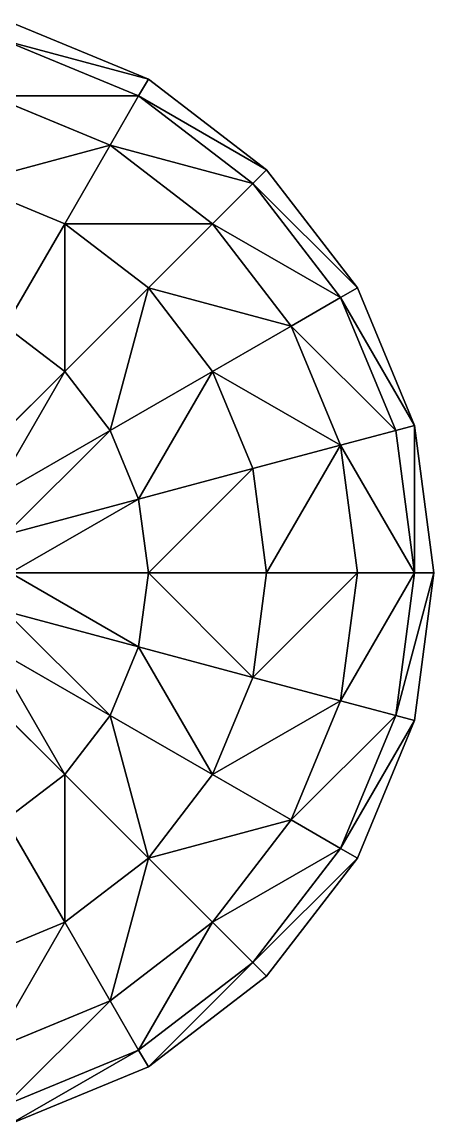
# Model space of a CAD drawing. Extents: x 0 to 80, y 0 to 80.
# Drawn here: x 51.2 to 80, y 1.4 to 78.6 of the extents above; entities that cross this region are included whole.
import ezdxf

# ---------------------------------------------------------------- set-up
doc = ezdxf.new("R2010")
doc.units = 0
doc.header["$MEASUREMENT"] = 0
doc.layers.get('0').update_dxf_attribs({"color": 13, "linetype": 'CONTINUOUS'})

msp = doc.modelspace()

# ---------------------------------------------------------------- linework, layer by layer
for p, q in [((50.353, 78.637), (60, 74.641)), ((50, 77.321, 10.353), (59.319, 73.461, 10.353)), ((59.319, 73.461, 10.353), (60, 74.641)), ((60, 74.641), (68.284, 68.284)), ((48.966, 73.461, 20), (57.321, 70, 20)), ((57.321, 70, 20), (59.319, 73.461, 10.353)), ((59.319, 73.461, 10.353), (67.321, 67.321, 10.353)), ((54.142, 64.495, 28.284), (57.321, 70, 20)), ((57.321, 70, 20), (64.495, 64.495, 20)), ((67.321, 67.321, 10.353), (68.284, 68.284)), ((68.284, 68.284), (74.641, 60)), ((47.321, 67.321, 28.284), (54.142, 64.495, 28.284)), ((64.495, 64.495, 20), (67.321, 67.321, 10.353)), ((67.321, 67.321, 10.353), (73.461, 59.319, 10.353)), ((50, 57.321, 34.641), (54.142, 64.495, 28.284)), ((54.142, 64.495, 28.284), (60, 60, 28.284)), ((60, 60, 28.284), (64.495, 64.495, 20)), ((64.495, 64.495, 20), (70, 57.321, 20)), ((54.142, 54.142, 34.641), (60, 60, 28.284)), ((60, 60, 28.284), (64.495, 54.142, 28.284)), ((73.461, 59.319, 10.353), (74.641, 60)), ((74.641, 60), (78.637, 50.353)), ((70, 57.321, 20), (73.461, 59.319, 10.353)), ((73.461, 59.319, 10.353), (77.321, 50, 10.353)), ((50, 57.321, 34.641), (54.142, 54.142, 34.641)), ((64.495, 54.142, 28.284), (70, 57.321, 20)), ((70, 57.321, 20), (73.461, 48.966, 20)), ((47.321, 47.321, 38.637), (54.142, 54.142, 34.641)), ((54.142, 54.142, 34.641), (57.321, 50, 34.641)), ((57.321, 50, 34.641), (64.495, 54.142, 28.284)), ((64.495, 54.142, 28.284), (67.321, 47.321, 28.284)), ((77.321, 50, 10.353), (78.637, 50.353)), ((78.637, 50.353), (80, 40)), ((48.966, 45.176, 38.637), (57.321, 50, 34.641)), ((57.321, 50, 34.641), (59.319, 45.176, 34.641)), ((73.461, 48.966, 20), (77.321, 50, 10.353)), ((77.321, 50, 10.353), (78.637, 40, 10.353)), ((67.321, 47.321, 28.284), (73.461, 48.966, 20)), ((73.461, 48.966, 20), (74.641, 40, 20)), ((59.319, 45.176, 34.641), (67.321, 47.321, 28.284)), ((67.321, 47.321, 28.284), (68.284, 40, 28.284)), ((50, 42.679, 38.637), (59.319, 45.176, 34.641)), ((59.319, 45.176, 34.641), (60, 40, 34.641)), ((60, 40, 34.641), (50.353, 40, 38.637)), ((60, 40, 34.641), (59.319, 34.824, 34.641)), ((68.284, 40, 28.284), (60, 40, 34.641)), ((68.284, 40, 28.284), (67.321, 32.679, 28.284)), ((74.641, 40, 20), (68.284, 40, 28.284)), ((74.641, 40, 20), (73.461, 31.034, 20)), ((78.637, 40, 10.353), (74.641, 40, 20)), ((78.637, 40, 10.353), (77.321, 30, 10.353)), ((80, 40), (78.637, 40, 10.353)), ((80, 40), (78.637, 29.647)), ((50, 37.321, 38.637), (59.319, 34.824, 34.641)), ((48.966, 34.824, 38.637), (57.321, 30, 34.641)), ((59.319, 34.824, 34.641), (57.321, 30, 34.641)), ((59.319, 34.824, 34.641), (67.321, 32.679, 28.284)), ((47.321, 32.679, 38.637), (54.142, 25.858, 34.641)), ((67.321, 32.679, 28.284), (64.495, 25.858, 28.284)), ((67.321, 32.679, 28.284), (73.461, 31.034, 20)), ((73.461, 31.034, 20), (70, 22.679, 20)), ((73.461, 31.034, 20), (77.321, 30, 10.353)), ((57.321, 30, 34.641), (54.142, 25.858, 34.641)), ((57.321, 30, 34.641), (64.495, 25.858, 28.284)), ((77.321, 30, 10.353), (73.461, 20.681, 10.353)), ((78.637, 29.647), (74.641, 20)), ((77.321, 30, 10.353), (78.637, 29.647)), ((54.142, 25.858, 34.641), (50, 22.679, 34.641)), ((54.142, 25.858, 34.641), (60, 20, 28.284)), ((64.495, 25.858, 28.284), (60, 20, 28.284)), ((64.495, 25.858, 28.284), (70, 22.679, 20)), ((50, 22.679, 34.641), (54.142, 15.505, 28.284)), ((70, 22.679, 20), (64.495, 15.505, 20)), ((70, 22.679, 20), (73.461, 20.681, 10.353)), ((73.461, 20.681, 10.353), (67.321, 12.679, 10.353)), ((73.461, 20.681, 10.353), (74.641, 20)), ((60, 20, 28.284), (54.142, 15.505, 28.284)), ((60, 20, 28.284), (64.495, 15.505, 20)), ((74.641, 20), (68.284, 11.716)), ((54.142, 15.505, 28.284), (47.321, 12.679, 28.284)), ((54.142, 15.505, 28.284), (57.321, 10, 20)), ((64.495, 15.505, 20), (57.321, 10, 20)), ((64.495, 15.505, 20), (67.321, 12.679, 10.353)), ((67.321, 12.679, 10.353), (59.319, 6.539, 10.353)), ((67.321, 12.679, 10.353), (68.284, 11.716)), ((68.284, 11.716), (60, 5.359)), ((57.321, 10, 20), (48.966, 6.539, 20)), ((57.321, 10, 20), (59.319, 6.539, 10.353)), ((59.319, 6.539, 10.353), (50, 2.679, 10.353)), ((59.319, 6.539, 10.353), (60, 5.359)), ((60, 5.359), (50.353, 1.363))]:
    msp.add_line(p, q)

# ---------------------------------------------------------------- meshes
mesh = msp.add_polyface()
corners = [(50, 77.321, 10.353), (60, 74.641), (50.353, 78.637), (59.319, 73.461, 10.353)]
mesh.append_faces([[corners[k] for k in face] for face in [(0, 1, 2), (1, 0, 3)]], dxfattribs={"vtx0": -1})
mesh = msp.add_polyface()
corners = [(48.966, 73.461, 20), (59.319, 73.461, 10.353), (50, 77.321, 10.353), (57.321, 70, 20)]
mesh.append_faces([[corners[k] for k in face] for face in [(0, 1, 2), (1, 0, 3)]], dxfattribs={"vtx0": -1})
mesh = msp.add_polyface()
corners = [(59.319, 73.461, 10.353), (68.284, 68.284), (60, 74.641), (67.321, 67.321, 10.353)]
mesh.append_faces([[corners[k] for k in face] for face in [(0, 1, 2), (1, 0, 3)]], dxfattribs={"vtx0": -1})
mesh = msp.add_polyface()
corners = [(47.321, 67.321, 28.284), (57.321, 70, 20), (48.966, 73.461, 20), (54.142, 64.495, 28.284)]
mesh.append_faces([[corners[k] for k in face] for face in [(0, 1, 2), (1, 0, 3)]], dxfattribs={"vtx0": -1})
mesh = msp.add_polyface()
corners = [(57.321, 70, 20), (67.321, 67.321, 10.353), (59.319, 73.461, 10.353), (64.495, 64.495, 20)]
mesh.append_faces([[corners[k] for k in face] for face in [(0, 1, 2), (1, 0, 3)]], dxfattribs={"vtx0": -1})
mesh = msp.add_polyface()
corners = [(54.142, 64.495, 28.284), (64.495, 64.495, 20), (57.321, 70, 20), (60, 60, 28.284)]
mesh.append_faces([[corners[k] for k in face] for face in [(0, 1, 2), (1, 0, 3)]], dxfattribs={"vtx0": -1})
mesh = msp.add_polyface()
corners = [(74.641, 60), (67.321, 67.321, 10.353), (73.461, 59.319, 10.353), (68.284, 68.284)]
mesh.append_faces([[corners[k] for k in face] for face in [(0, 1, 2), (1, 0, 3)]], dxfattribs={"vtx0": -1})
mesh = msp.add_polyface()
corners = [(50, 57.321, 34.641), (47.321, 67.321, 28.284), (45.176, 59.319, 34.641), (54.142, 64.495, 28.284)]
mesh.append_faces([[corners[k] for k in face] for face in [(0, 1, 2), (1, 0, 3)]], dxfattribs={"vtx0": -1})
mesh = msp.add_polyface()
corners = [(73.461, 59.319, 10.353), (64.495, 64.495, 20), (70, 57.321, 20), (67.321, 67.321, 10.353)]
mesh.append_faces([[corners[k] for k in face] for face in [(0, 1, 2), (1, 0, 3)]], dxfattribs={"vtx0": -1})
mesh = msp.add_polyface()
corners = [(54.142, 54.142, 34.641), (54.142, 64.495, 28.284), (50, 57.321, 34.641), (60, 60, 28.284)]
mesh.append_faces([[corners[k] for k in face] for face in [(0, 1, 2), (1, 0, 3)]], dxfattribs={"vtx0": -1})
mesh = msp.add_polyface()
corners = [(70, 57.321, 20), (60, 60, 28.284), (64.495, 54.142, 28.284), (64.495, 64.495, 20)]
mesh.append_faces([[corners[k] for k in face] for face in [(0, 1, 2), (1, 0, 3)]], dxfattribs={"vtx0": -1})
mesh = msp.add_polyface()
corners = [(57.321, 50, 34.641), (60, 60, 28.284), (54.142, 54.142, 34.641), (64.495, 54.142, 28.284)]
mesh.append_faces([[corners[k] for k in face] for face in [(0, 1, 2), (1, 0, 3)]], dxfattribs={"vtx0": -1})
mesh = msp.add_polyface()
corners = [(78.637, 50.353), (73.461, 59.319, 10.353), (77.321, 50, 10.353), (74.641, 60)]
mesh.append_faces([[corners[k] for k in face] for face in [(0, 1, 2), (1, 0, 3)]], dxfattribs={"vtx0": -1})
mesh = msp.add_polyface()
corners = [(77.321, 50, 10.353), (70, 57.321, 20), (73.461, 48.966, 20), (73.461, 59.319, 10.353)]
mesh.append_faces([[corners[k] for k in face] for face in [(0, 1, 2), (1, 0, 3)]], dxfattribs={"vtx0": -1})
mesh = msp.add_polyface()
corners = [(47.321, 47.321, 38.637), (50, 57.321, 34.641), (45.176, 48.966, 38.637), (54.142, 54.142, 34.641)]
mesh.append_faces([[corners[k] for k in face] for face in [(0, 1, 2), (1, 0, 3)]], dxfattribs={"vtx0": -1})
mesh = msp.add_polyface()
corners = [(73.461, 48.966, 20), (64.495, 54.142, 28.284), (67.321, 47.321, 28.284), (70, 57.321, 20)]
mesh.append_faces([[corners[k] for k in face] for face in [(0, 1, 2), (1, 0, 3)]], dxfattribs={"vtx0": -1})
mesh = msp.add_polyface()
corners = [(48.966, 45.176, 38.637), (54.142, 54.142, 34.641), (47.321, 47.321, 38.637), (57.321, 50, 34.641)]
mesh.append_faces([[corners[k] for k in face] for face in [(0, 1, 2), (1, 0, 3)]], dxfattribs={"vtx0": -1})
mesh = msp.add_polyface()
corners = [(59.319, 45.176, 34.641), (64.495, 54.142, 28.284), (57.321, 50, 34.641), (67.321, 47.321, 28.284)]
mesh.append_faces([[corners[k] for k in face] for face in [(0, 1, 2), (1, 0, 3)]], dxfattribs={"vtx0": -1})
mesh = msp.add_polyface()
corners = [(78.637, 50.353), (78.637, 40, 10.353), (80, 40), (77.321, 50, 10.353)]
mesh.append_faces([[corners[k] for k in face] for face in [(0, 1, 2), (1, 0, 3)]], dxfattribs={"vtx0": -1})
mesh = msp.add_polyface()
corners = [(50, 42.679, 38.637), (57.321, 50, 34.641), (48.966, 45.176, 38.637), (59.319, 45.176, 34.641)]
mesh.append_faces([[corners[k] for k in face] for face in [(0, 1, 2), (1, 0, 3)]], dxfattribs={"vtx0": -1})
mesh = msp.add_polyface()
corners = [(78.637, 40, 10.353), (73.461, 48.966, 20), (74.641, 40, 20), (77.321, 50, 10.353)]
mesh.append_faces([[corners[k] for k in face] for face in [(0, 1, 2), (1, 0, 3)]], dxfattribs={"vtx0": -1})
mesh = msp.add_polyface()
corners = [(73.461, 48.966, 20), (68.284, 40, 28.284), (74.641, 40, 20), (67.321, 47.321, 28.284)]
mesh.append_faces([[corners[k] for k in face] for face in [(0, 1, 2), (1, 0, 3)]], dxfattribs={"vtx0": -1})
mesh = msp.add_polyface()
corners = [(60, 40, 34.641), (67.321, 47.321, 28.284), (59.319, 45.176, 34.641), (68.284, 40, 28.284)]
mesh.append_faces([[corners[k] for k in face] for face in [(0, 1, 2), (1, 0, 3)]], dxfattribs={"vtx0": -1})
mesh = msp.add_polyface()
corners = [(50.353, 40, 38.637), (59.319, 45.176, 34.641), (50, 42.679, 38.637), (60, 40, 34.641)]
mesh.append_faces([[corners[k] for k in face] for face in [(0, 1, 2), (1, 0, 3)]], dxfattribs={"vtx0": -1})
mesh = msp.add_polyface()
corners = [(59.319, 34.824, 34.641), (50.353, 40, 38.637), (50, 37.321, 38.637), (60, 40, 34.641)]
mesh.append_faces([[corners[k] for k in face] for face in [(0, 1, 2), (1, 0, 3)]], dxfattribs={"vtx0": -1})
mesh = msp.add_polyface()
corners = [(67.321, 32.679, 28.284), (60, 40, 34.641), (59.319, 34.824, 34.641), (68.284, 40, 28.284)]
mesh.append_faces([[corners[k] for k in face] for face in [(0, 1, 2), (1, 0, 3)]], dxfattribs={"vtx0": -1})
mesh = msp.add_polyface()
corners = [(74.641, 40, 20), (67.321, 32.679, 28.284), (73.461, 31.034, 20), (68.284, 40, 28.284)]
mesh.append_faces([[corners[k] for k in face] for face in [(0, 1, 2), (1, 0, 3)]], dxfattribs={"vtx0": -1})
mesh = msp.add_polyface()
corners = [(78.637, 40, 10.353), (73.461, 31.034, 20), (77.321, 30, 10.353), (74.641, 40, 20)]
mesh.append_faces([[corners[k] for k in face] for face in [(0, 1, 2), (1, 0, 3)]], dxfattribs={"vtx0": -1})
mesh = msp.add_polyface()
corners = [(80, 40), (77.321, 30, 10.353), (78.637, 29.647), (78.637, 40, 10.353)]
mesh.append_faces([[corners[k] for k in face] for face in [(0, 1, 2), (1, 0, 3)]], dxfattribs={"vtx0": -1})
mesh = msp.add_polyface()
corners = [(57.321, 30, 34.641), (50, 37.321, 38.637), (48.966, 34.824, 38.637), (59.319, 34.824, 34.641)]
mesh.append_faces([[corners[k] for k in face] for face in [(0, 1, 2), (1, 0, 3)]], dxfattribs={"vtx0": -1})
mesh = msp.add_polyface()
corners = [(54.142, 25.858, 34.641), (48.966, 34.824, 38.637), (47.321, 32.679, 38.637), (57.321, 30, 34.641)]
mesh.append_faces([[corners[k] for k in face] for face in [(0, 1, 2), (1, 0, 3)]], dxfattribs={"vtx0": -1})
mesh = msp.add_polyface()
corners = [(64.495, 25.858, 28.284), (59.319, 34.824, 34.641), (57.321, 30, 34.641), (67.321, 32.679, 28.284)]
mesh.append_faces([[corners[k] for k in face] for face in [(0, 1, 2), (1, 0, 3)]], dxfattribs={"vtx0": -1})
mesh = msp.add_polyface()
corners = [(50, 22.679, 34.641), (47.321, 32.679, 38.637), (45.176, 31.034, 38.637), (54.142, 25.858, 34.641)]
mesh.append_faces([[corners[k] for k in face] for face in [(0, 1, 2), (1, 0, 3)]], dxfattribs={"vtx0": -1})
mesh = msp.add_polyface()
corners = [(73.461, 31.034, 20), (64.495, 25.858, 28.284), (70, 22.679, 20), (67.321, 32.679, 28.284)]
mesh.append_faces([[corners[k] for k in face] for face in [(0, 1, 2), (1, 0, 3)]], dxfattribs={"vtx0": -1})
mesh = msp.add_polyface()
corners = [(77.321, 30, 10.353), (70, 22.679, 20), (73.461, 20.681, 10.353), (73.461, 31.034, 20)]
mesh.append_faces([[corners[k] for k in face] for face in [(0, 1, 2), (1, 0, 3)]], dxfattribs={"vtx0": -1})
mesh = msp.add_polyface()
corners = [(60, 20, 28.284), (57.321, 30, 34.641), (54.142, 25.858, 34.641), (64.495, 25.858, 28.284)]
mesh.append_faces([[corners[k] for k in face] for face in [(0, 1, 2), (1, 0, 3)]], dxfattribs={"vtx0": -1})
mesh = msp.add_polyface()
corners = [(78.637, 29.647), (73.461, 20.681, 10.353), (74.641, 20), (77.321, 30, 10.353)]
mesh.append_faces([[corners[k] for k in face] for face in [(0, 1, 2), (1, 0, 3)]], dxfattribs={"vtx0": -1})
mesh = msp.add_polyface()
corners = [(54.142, 15.505, 28.284), (54.142, 25.858, 34.641), (50, 22.679, 34.641), (60, 20, 28.284)]
mesh.append_faces([[corners[k] for k in face] for face in [(0, 1, 2), (1, 0, 3)]], dxfattribs={"vtx0": -1})
mesh = msp.add_polyface()
corners = [(70, 22.679, 20), (60, 20, 28.284), (64.495, 15.505, 20), (64.495, 25.858, 28.284)]
mesh.append_faces([[corners[k] for k in face] for face in [(0, 1, 2), (1, 0, 3)]], dxfattribs={"vtx0": -1})
mesh = msp.add_polyface()
corners = [(47.321, 12.679, 28.284), (50, 22.679, 34.641), (45.176, 20.681, 34.641), (54.142, 15.505, 28.284)]
mesh.append_faces([[corners[k] for k in face] for face in [(0, 1, 2), (1, 0, 3)]], dxfattribs={"vtx0": -1})
mesh = msp.add_polyface()
corners = [(73.461, 20.681, 10.353), (64.495, 15.505, 20), (67.321, 12.679, 10.353), (70, 22.679, 20)]
mesh.append_faces([[corners[k] for k in face] for face in [(0, 1, 2), (1, 0, 3)]], dxfattribs={"vtx0": -1})
mesh = msp.add_polyface()
corners = [(74.641, 20), (67.321, 12.679, 10.353), (68.284, 11.716), (73.461, 20.681, 10.353)]
mesh.append_faces([[corners[k] for k in face] for face in [(0, 1, 2), (1, 0, 3)]], dxfattribs={"vtx0": -1})
mesh = msp.add_polyface()
corners = [(60, 20, 28.284), (57.321, 10, 20), (64.495, 15.505, 20), (54.142, 15.505, 28.284)]
mesh.append_faces([[corners[k] for k in face] for face in [(0, 1, 2), (1, 0, 3)]], dxfattribs={"vtx0": -1})
mesh = msp.add_polyface()
corners = [(54.142, 15.505, 28.284), (48.966, 6.539, 20), (57.321, 10, 20), (47.321, 12.679, 28.284)]
mesh.append_faces([[corners[k] for k in face] for face in [(0, 1, 2), (1, 0, 3)]], dxfattribs={"vtx0": -1})
mesh = msp.add_polyface()
corners = [(64.495, 15.505, 20), (59.319, 6.539, 10.353), (67.321, 12.679, 10.353), (57.321, 10, 20)]
mesh.append_faces([[corners[k] for k in face] for face in [(0, 1, 2), (1, 0, 3)]], dxfattribs={"vtx0": -1})
mesh = msp.add_polyface()
corners = [(67.321, 12.679, 10.353), (60, 5.359), (68.284, 11.716), (59.319, 6.539, 10.353)]
mesh.append_faces([[corners[k] for k in face] for face in [(0, 1, 2), (1, 0, 3)]], dxfattribs={"vtx0": -1})
mesh = msp.add_polyface()
corners = [(57.321, 10, 20), (50, 2.679, 10.353), (59.319, 6.539, 10.353), (48.966, 6.539, 20)]
mesh.append_faces([[corners[k] for k in face] for face in [(0, 1, 2), (1, 0, 3)]], dxfattribs={"vtx0": -1})
mesh = msp.add_polyface()
corners = [(59.319, 6.539, 10.353), (50.353, 1.363), (60, 5.359), (50, 2.679, 10.353)]
mesh.append_faces([[corners[k] for k in face] for face in [(0, 1, 2), (1, 0, 3)]], dxfattribs={"vtx0": -1})

doc.saveas('drawing.dxf')
